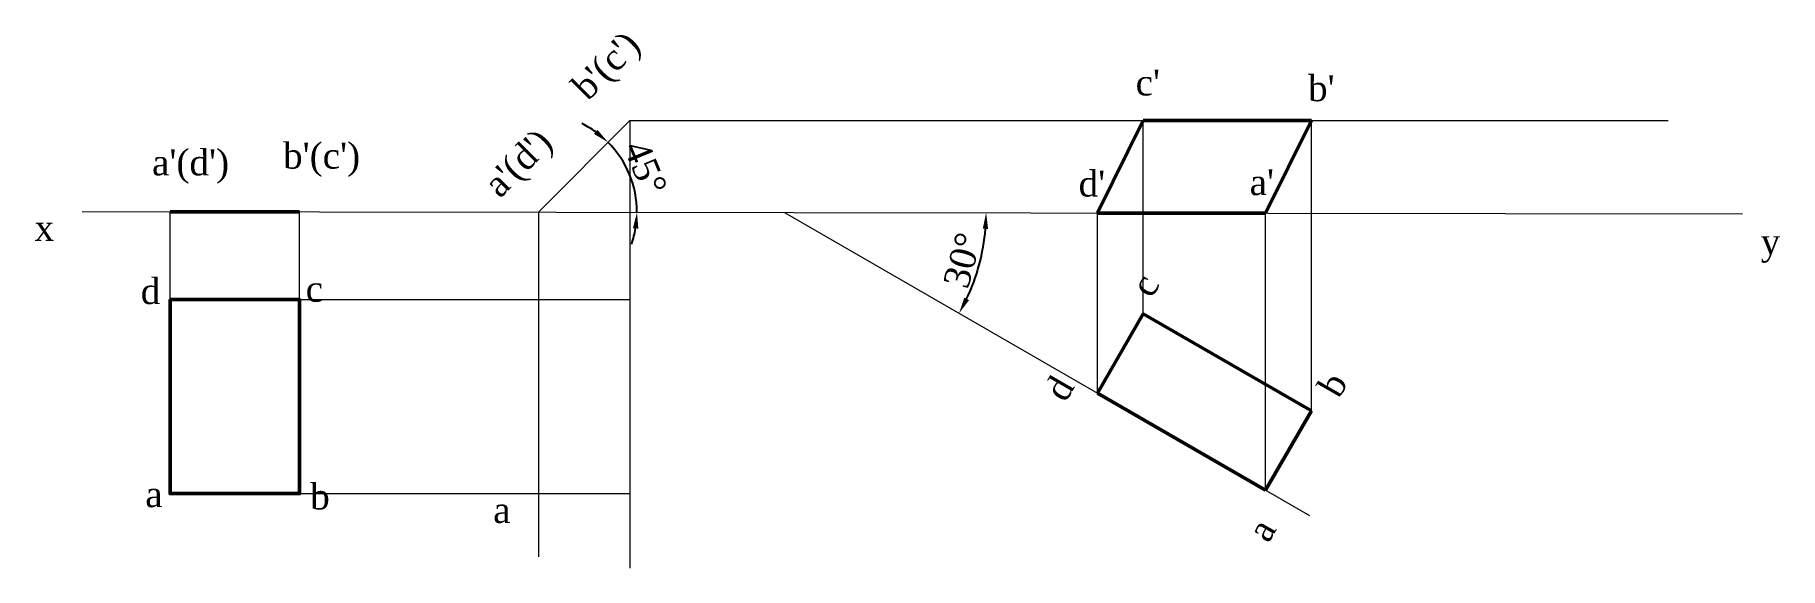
# Paper-space layout 'Layout18' of a CAD drawing. Header units: millimetres. Extents: x 6 to 276, y 34 to 116.
import ezdxf

# ---------------------------------------------------------------- set-up
doc = ezdxf.new("R2010")
doc.units = ezdxf.units.MM
for name, color, linetype, lineweight in [('PROJECTION LINE', 5, 'Continuous', 5), ('VISIBLE LINE', 250, 'Continuous', 50), ('XY LINE', 1, 'Continuous', 15)]:
    doc.layers.add(name, color=color, linetype=linetype, lineweight=lineweight)
doc.styles.get("Standard").update_dxf_attribs({"font": 'times.ttf', "height": 4})
doc.dimstyles.new('ISO-25', dxfattribs={"dimtxt": 4, "dimasz": 2.5, "dimexe": 1.25, "dimexo": 0.625, "dimtad": 1, "dimtoh": 1, "dimtxsty": 'Standard', "dimcen": 2.5, "dimadec": 0, "dimazin": 0, "dimtfac": 1, "dimtmove": 0, "dimatfit": 3, "dimfxl": 1, "dimarcsym": 0})

# ---------------------------------------------------------------- blocks, each defined once
blk = doc.blocks.new('*D66')
at = {"layer": 'Defpoints', "color": 0, "transparency": 16777216}
for p in [(98.12, 102.75), (98.7, 92.53), (13.45, 88.7), (83.97, 88.61), (270.06, 88.35)]:
    blk.add_point(p, dxfattribs=at)
at = {"layer": 'PROJECTION LINE', "color": 0, "lineweight": -2, "transparency": 16777216}
for start, end in [(54.408, 63.816), (359.9221, 45), (341.1061, 350.5141)]:
    blk.add_arc((83.97, 88.6), 15.24, start, end, dxfattribs=at)
at = {"layer": 'PROJECTION LINE', "color": 0, "transparency": 16777216}
for points in [[(93.11, 101.31), (92.57, 100.68), (94.75, 99.38)], [(98.59, 86.12), (99.42, 86.05), (99.21, 88.58)]]:
    blk.add_solid(points, dxfattribs=at)
at = {"layer": 'PROJECTION LINE', "color": 0, "transparency": 16777216, "insert": (100.51, 95.44), "char_height": 4, "attachment_point": 5, "rotation": 292.4611}
blk.add_mtext('45°', dxfattribs=at)
blk = doc.blocks.new('*D67')
at = {"layer": 'Defpoints', "color": 0, "transparency": 16777216}
for p in [(13.45, 88.7), (122.03, 88.55), (270.06, 88.35), (151.28, 77.89), (203.11, 41.74)]:
    blk.add_point(p, dxfattribs=at)
at = {"layer": 'PROJECTION LINE', "color": 0, "lineweight": -2, "transparency": 16777216}
blk.add_arc((122.03, 88.55), 31.13, 334.6024, 355.3197, dxfattribs=at)
at = {"layer": 'PROJECTION LINE', "color": 0, "transparency": 16777216}
for points in [[(152.64, 86.03), (153.47, 85.99), (153.16, 88.51)], [(150.52, 75), (149.78, 75.39), (148.99, 72.98)]]:
    blk.add_solid(points, dxfattribs=at)
at = {"layer": 'PROJECTION LINE', "color": 0, "transparency": 16777216, "insert": (149.52, 81.16), "char_height": 4, "attachment_point": 5, "rotation": 74.9611}
blk.add_mtext('30°', dxfattribs=at)

psp = doc.layouts.new('Layout18')

# ---------------------------------------------------------------- linework, layer by layer
at = {"layer": 'PROJECTION LINE'}
for p, q in [((98.116, 102.748), (83.974, 88.606)), ((98.116, 102.748), (98.116, 33.589)), ((98.116, 102.748), (258.535, 102.748)), ((177.444, 72.886), (177.444, 102.748)), ((203.425, 57.886), (203.425, 102.748)), ((27.068, 75.095), (27.068, 88.679)), ((47.068, 75.095), (47.068, 88.652)), ((83.974, 88.606), (83.974, 35.333)), ((122.028, 88.55), (203.109, 41.738)), ((170.373, 60.638), (170.373, 88.484)), ((196.354, 45.638), (196.354, 88.449)), ((47.068, 75.095), (98.116, 75.095)), ((47.068, 45.095), (98.116, 45.095))]:
    psp.add_line(p, q, dxfattribs=at)
at = {"layer": 'VISIBLE LINE'}
for p, q in [((170.373, 88.484), (177.444, 102.748)), ((177.444, 102.748), (203.425, 102.748)), ((203.425, 102.748), (196.354, 88.449)), ((47.068, 88.652), (27.068, 88.652)), ((196.354, 88.449), (170.373, 88.449)), ((170.373, 60.638), (177.444, 72.886)), ((177.444, 72.886), (203.425, 57.886)), ((196.354, 45.638), (170.373, 60.638)), ((203.425, 57.886), (196.354, 45.638))]:
    psp.add_line(p, q, dxfattribs=at)
psp.add_lwpolyline([(27.068, 75.095), (47.068, 75.095), (47.068, 45.095), (27.068, 45.095)], close=True, dxfattribs=at)
at = {"layer": 'XY LINE'}
psp.add_line((13.452, 88.698), (270.056, 88.349), dxfattribs=at)

# ---------------------------------------------------------------- texts
at = {"layer": 'PROJECTION LINE'}
for s, rotation, p in [("b'(c')", 45, (91.599, 105.667)), ("a'(d')", 45, (78.02, 90.609)), ('c', 60, (178.752, 75.152)), ('d', 60, (165.433, 59.057)), ('b', 60, (207.67, 59.666)), ('a', 60, (196.786, 37.327))]:
    psp.add_text(s, height=4, rotation=rotation, dxfattribs=at).set_placement(p)
for s, p in [("c'", (176.261, 106.629)), ("b'", (202.906, 105.749)), ("a'(d')", (24.275, 94.278)), ("b'(c')", (44.524, 95.325)), ("d'", (167.452, 91.009)), ("a'", (193.877, 91.229)), ('d', (22.529, 74.397)), ('c', (48.015, 74.746)), ('a', (23.228, 43.006)), ('b', (48.714, 42.657)), ('a', (76.992, 40.564))]:
    psp.add_text(s, height=4, dxfattribs=at).set_placement(p)
at = {"layer": 'XY LINE'}
for s, p in [('x', (6.121, 84.163)), ('y', (272.849, 82.071))]:
    psp.add_text(s, height=4, dxfattribs=at).set_placement(p)

# ---------------------------------------------------------------- dimensions: what is measured, and where the dimension line sits
at = {"layer": 'PROJECTION LINE'}
for base, line2, picture, middle in [((98.697, 92.533), ((98.116, 102.748), (83.974, 88.606)), '*D66', (100.514, 95.441)), ((151.277, 77.889), ((122.028, 88.55), (203.109, 41.738)), '*D67', (149.524, 81.162))]:
    dim = psp.add_angular_dim_2l(base=base, line1=((13.452, 88.698), (270.056, 88.349)), line2=line2, dimstyle='ISO-25', dxfattribs=at)
    dim.commit()
    dim.dimension.update_dxf_attribs({"geometry": picture, "text_midpoint": middle})

doc.saveas('drawing.dxf')
